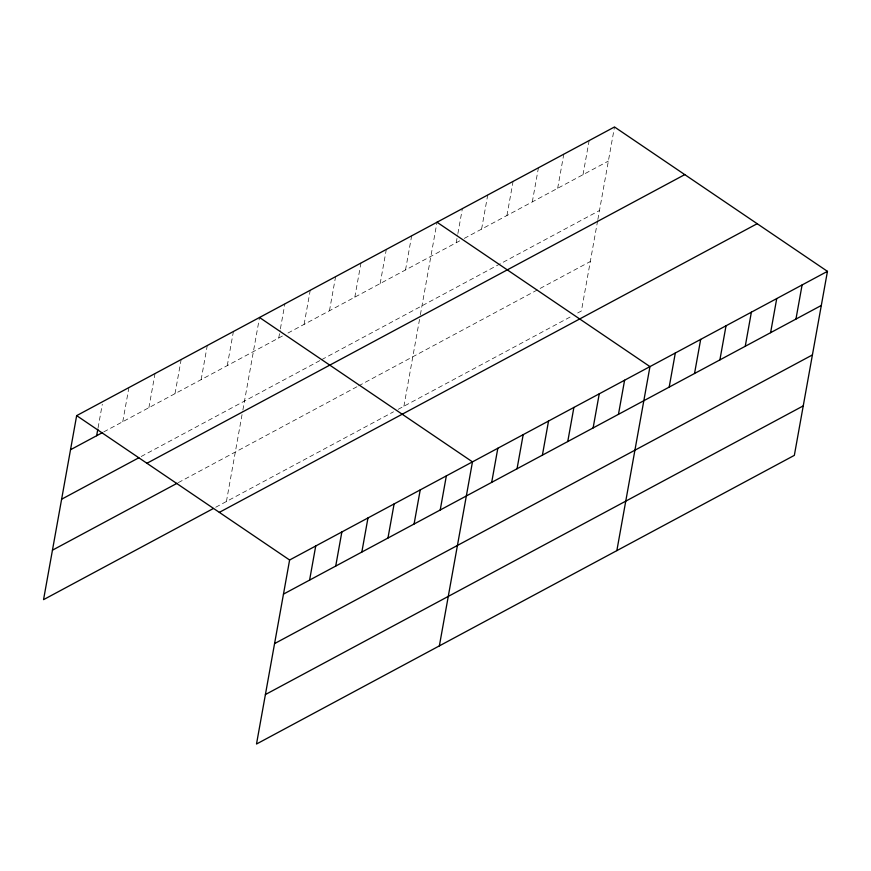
<?xml version="1.0" encoding="UTF-8"?>
<svg xmlns="http://www.w3.org/2000/svg" width="871" height="871" viewBox="0 0 871 871"><rect width="100%" height="100%" fill="white"/><g stroke="black" fill="none" stroke-linecap="round" stroke-linejoin="round"><path stroke-width="0.65" stroke-dasharray="4.36 3.27" d="M98.064 427.846L102.31 404.231M122.767 421.695L128.908 387.595M148.897 407.682L155.027 373.572M175.017 393.659L181.157 359.549M201.147 379.636L207.276 345.526M227.266 365.613L233.406 331.503M226.416 501.5L242.65 411.264M242.889 409.98L259.525 317.49M278.742 337.981L280.157 330.12M280.397 328.803L284.882 303.881M304.099 324.382L310.239 290.272M329.456 310.773L335.596 276.662M354.813 297.163L360.953 263.053M380.17 283.554L386.31 249.444M405.527 269.945L411.656 235.834M403.904 406.245L420.149 315.999M420.377 314.725L437.013 222.225M456.23 242.726L457.645 234.854M457.885 233.548L462.37 208.615M481.587 229.117L487.727 195.006M506.944 215.507L513.084 181.397M532.301 201.898L538.441 167.787M557.658 188.288L563.798 154.189M583.015 174.679L589.144 140.579M597.637 220.744L581.393 310.991L575.633 314.083M597.865 219.47L614.501 126.97M103.769 431.896L283.358 335.509M287.963 333.038L459.692 240.875M464.297 238.393L608.372 161.081M141.178 456.513L320.561 360.235M321.704 359.625L599.466 210.542M178.315 482.621L357.491 386.463M358.634 385.853L590.298 261.518M215.725 507.238L393.529 411.809M398.145 409.337L571.017 316.554"/><path stroke-width="1.31" d="M827.45 271.349L289.608 560.009L256.499 744.03L794.341 455.37L827.45 271.349L614.501 126.97L76.659 415.63L43.55 599.651L213.351 508.512M96.648 435.718L97.824 429.163M309.597 580.097L315.727 545.997M335.716 566.085L341.857 531.974M361.835 552.062L367.976 517.951M387.965 538.038L394.106 503.928M414.084 524.015L420.225 489.905M440.214 509.992L446.344 475.893M439.365 645.89L472.474 461.87L259.525 317.49M491.69 482.371L497.831 448.26M517.047 468.761L523.188 434.651M542.404 455.152L548.534 421.041M567.761 441.543L573.891 407.432M593.118 427.933L599.248 393.823M618.464 414.324L624.605 380.213M616.853 550.624L649.962 366.604L437.013 222.225M669.178 387.105L675.319 352.995M694.535 373.496L700.676 339.396M719.892 359.886L726.033 325.787M745.249 346.277L751.379 312.177M770.606 332.678L776.736 298.568M795.952 319.069L802.093 284.959M70.518 449.741L102.582 432.539M61.623 499.214L138.805 457.787M146.927 463.274L684.78 174.614M52.456 550.178L177.129 483.263M219.329 512.366L757.182 223.705M283.467 594.12L821.309 305.46M274.572 643.593L812.414 354.933M265.394 694.557L803.236 405.897M76.659 415.63L289.608 560.009"/></g></svg>
